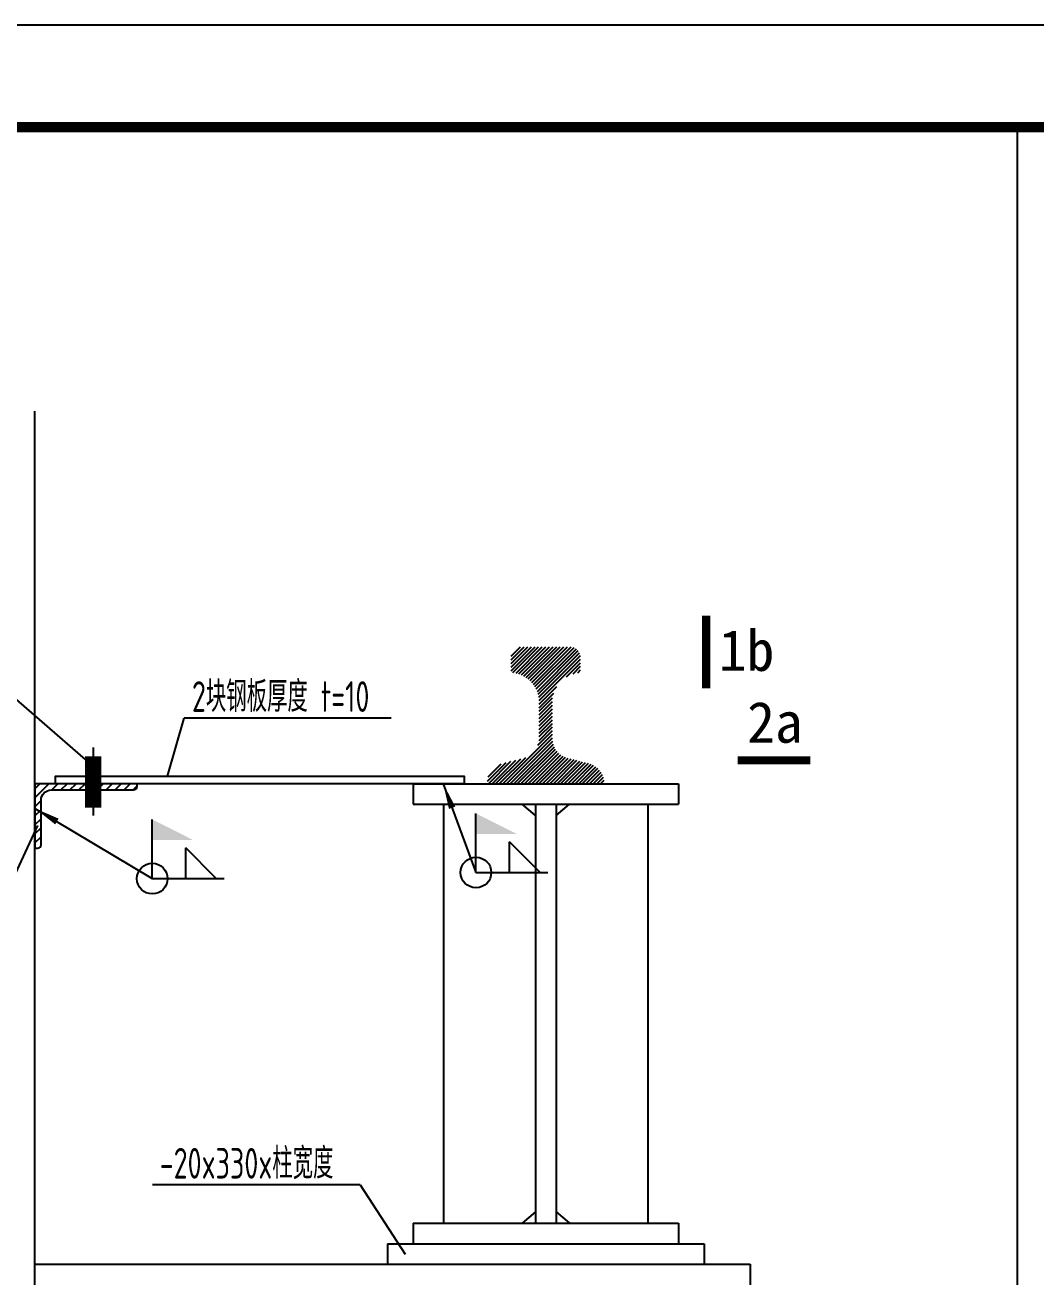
# Model space of a CAD drawing. Extents: x -138012 to 2129925, y -311560 to 0.
# Drawn here: x 2111399 to 2121294, y -141659 to -129410 of the extents above; entities that cross this region are included whole.
import ezdxf

# ---------------------------------------------------------------- set-up
doc = ezdxf.new("R2010")
doc.units = 0
doc.header["$LTSCALE"] = 1000
doc.header["$MEASUREMENT"] = 0
doc.layers.get('0').update_dxf_attribs({"linetype": 'CONTINUOUS'})
for name, color, linetype in [('14', 2, 'CONTINUOUS'), ('COLU', 7, 'CONTINUOUS'), ('PUB_TEXT', 7, 'CONTINUOUS'), ('PUB_TITLE', 4, 'CONTINUOUS'), ('STEEL', 6, 'CONTINUOUS'), ('TEXT', 7, 'CONTINUOUS'), ('THIN', 7, 'CONTINUOUS'), ('柱子', 3, 'CONTINUOUS')]:
    doc.layers.add(name, color=color, linetype=linetype)
doc.styles.add('H1', font='')
doc.styles.add('TSSD_Dimension', font='tssdeng.shx', dxfattribs={"width": 0.7, "bigfont": 'hztxt.shx'})
doc.styles.add('TSSD_REIN', font='tssdeng.shx', dxfattribs={"width": 0.7, "bigfont": 'tssdchn.shx'})
doc.styles.get('H1').set_extended_font_data('SimSun')
doc.dimstyles.new('TSAN_100_100', dxfattribs={"dimtxt": 300, "dimasz": 100, "dimexe": 250, "dimexo": 250, "dimgap": 100, "dimtad": 2, "dimzin": 0, "dimdsep": 46, "dimtxsty": 'TSSD_Dimension', "dimblk": '_tsdba', "dimcen": 0, "dimclrt": 7, "dimadec": 0, "dimazin": 0, "dimtfac": 1, "dimtdec": 0, "dimtix": 1, "dimtmove": 2, "dimatfit": 3, "dimldrblk": '_tsdba', "dimfxl": 0, "dimtolj": 1, "dimtzin": 0, "dimarcsym": 0})

# ---------------------------------------------------------------- blocks, each defined once
blk = doc.blocks.new('_tsdba')
blk.add_lwpolyline([(0, 0, 0, 0.658, 0), (-2.5, 0, 0.658, 0.658, 0)], format="xyseb")
blk = doc.blocks.new('A$C09065853')
h = blk.add_hatch()
h.set_pattern_fill('ANSI31', color=8, scale=100, style=0)
h.set_pattern_definition([(45, (-14064.265, -8087.625), (-8.838835, 8.838835), [])])
h.paths.add_polyline_path([(252.5, 415.8), (252.5, 223.4, -0.341761), (177.6, 126.6), (74.7, 99.9, 0.2722), (0, 25), (0, 0), (570, 0), (570, 25, 0.2722), (495.3, 99.9), (392.4, 126.6, -0.341761), (317.5, 223.4), (317.5, 415.8, -0.364443), (455, 545), (455, 620, 0.414214), (405, 670), (165, 670, 0.414214), (115, 620), (115, 545, -0.364443)])

msp = doc.modelspace()

# ---------------------------------------------------------------- hatches: boundary and pattern name
h = msp.add_hatch()
h.set_pattern_fill('ANSI31', color=250, scale=500, style=0)
h.set_pattern_definition([(45, (1946301.24, -39917.376), (-44.194174, 44.194174), [])])
h.paths.add_polyline_path([(2111556.767, -136993.569, -0.414213562), (2111656.767, -136893.569), (2112463.433, -136893.569, 0.414213562), (2112496.767, -136860.235), (2112496.767, -136833.569), (2111696.767, -136833.569), (2111696.767, -136833.569), (2111496.767, -136833.569), (2111496.767, -137463.569), (2111523.433, -137463.569, 0.414213562), (2111556.767, -137430.235)])

# ---------------------------------------------------------------- linework, layer by layer
msp.add_line((2114679.554, -140756.107, -910.14), (2115120.49, -141435.81))
at = {"const_width": 80}
for points in [[(2118066.914, -135900.498), (2118066.914, -135189.498)], [(2119087.099, -136603.654), (2118376.099, -136603.654)]]:
    msp.add_lwpolyline(points, dxfattribs=at)
at = {"elevation": -490}
msp.add_lwpolyline([(2115696.866, -136833.569), (2111696.767, -136833.569), (2111696.767, -136758.569), (2115696.866, -136758.569)], close=True, dxfattribs=at)
at = {"layer": '14'}
for p, q in [((2115196.765, -136833.569, -490), (2115196.765, -137033.569, -490)), ((2115196.765, -136833.569, -490), (2117796.765, -136833.569, -490)), ((2117796.765, -136833.569, -490), (2117796.765, -137033.569, -490)), ((2115196.765, -137033.569, -490), (2116396.765, -137033.569, -490)), ((2115496.765, -137033.569, -490), (2115496.765, -141133.569, -490)), ((2116396.765, -137144.63, -490), (2116266.307, -137033.569, -490)), ((2116396.765, -137033.569, -490), (2117796.765, -137033.569, -490)), ((2116396.765, -137033.569, -490), (2116396.765, -141133.569, -490)), ((2116596.765, -137144.63, -490), (2116727.223, -137033.569, -490)), ((2116596.765, -137033.569, -490), (2116596.765, -141133.569, -490)), ((2117496.765, -137033.569, -490), (2117496.765, -141133.569, -490)), ((2116396.765, -141022.507, -490), (2116266.307, -141133.569, -490)), ((2116596.765, -141022.507, -490), (2116727.223, -141133.569, -490)), ((2115196.765, -141133.569, -490), (2115196.765, -141333.569, -490)), ((2115196.765, -141133.569, -490), (2116396.765, -141133.569, -490)), ((2116396.765, -141133.569, -490), (2117796.765, -141133.569, -490)), ((2117796.765, -141133.569, -490), (2117796.765, -141333.569, -490)), ((2114946.765, -141333.569, -490), (2114946.765, -141533.569, -490)), ((2114946.765, -141333.569, -490), (2118046.765, -141333.569, -490)), ((2118046.765, -141333.569, -490), (2118046.765, -141533.569, -490)), ((2111496.767, -141533.569), (2118496.763, -141533.569)), ((2118496.763, -141533.569), (2118496.763, -145533.569))]:
    msp.add_line(p, q, dxfattribs=at)
at = {"layer": 'COLU', "linetype": 'Continuous'}
msp.add_lwpolyline([(2096161.046, -130409.95), (2121109.041, -130409.95), (2121109.041, -185669.024), (2096161.046, -185669.024)], close=True, dxfattribs=at)
at = {"layer": 'PUB_TITLE'}
msp.add_lwpolyline([(2045824.534, -188809.95), (2129924.534, -188809.95), (2129924.534, -129409.95), (2045824.534, -129409.95)], close=True, dxfattribs=at)
at = {"layer": 'PUB_TITLE', "const_width": 100}
msp.add_lwpolyline([(2048324.534, -187809.95), (2128924.534, -187809.95), (2128924.534, -130409.95), (2048324.534, -130409.95)], close=True, dxfattribs=at)
at = {"layer": 'STEEL'}
msp.add_lwpolyline([(2111496.767, -136833.569), (2111496.767, -137463.569), (2111523.433, -137463.569, 0.414213562), (2111556.767, -137430.235), (2111556.767, -136993.569, -0.414213562), (2111656.767, -136893.569), (2112463.433, -136893.569, 0.414213562), (2112496.767, -136860.235), (2112496.767, -136833.569), (2111496.767, -136833.569)], format="xyb", dxfattribs=at)
at = {"layer": 'TEXT'}
for p, q in [((2112065.31, -136662.151), (2110995.137, -135732.847, 187.245)), ((2114982.403, -136189.797, -440.14), (2112956.066, -136189.799, 29.86)), ((2114982.417, -136189.804, -440.14), (2112956.08, -136189.804, 29.86)), ((2111522.045, -137241.138, 51.86), (2111162.59, -138018.872, 95.721)), ((2116140.108, -137701.462, -12), (2116140.108, -137401.462, -12)), ((2116440.108, -137701.462, -12), (2116140.108, -137401.462, -12)), ((2113271.638, -137761.466, -12), (2112971.638, -137461.466, -12)), ((2112971.638, -137761.466, -12), (2112971.638, -137461.466, -12)), ((2114679.554, -140756.107, -910.14), (2112645.413, -140756.107, -440.14))]:
    msp.add_line(p, q, dxfattribs=at)
at = {"layer": 'THIN'}
for p, q in [((2112792.181, -136758.564, -20), (2112956.066, -136189.799, 29.86)), ((2112792.195, -136758.569, -20), (2112956.08, -136189.804, 29.86)), ((2112644.679, -137761.466, -12), (2112644.679, -137183.28, -12)), ((2115813.15, -137701.462, -12), (2115813.15, -137123.276, -12)), ((2112644.679, -137761.466, -12), (2113348.08, -137761.466, -12)), ((2115813.15, -137701.462, -12), (2116516.55, -137701.462, -12))]:
    msp.add_line(p, q, dxfattribs=at)
at = {"layer": 'THIN', "color": 252}
msp.add_line((2112065.31, -136479.658), (2112065.31, -137143.82), dxfattribs=at)
at = {"layer": 'THIN', "const_width": 160, "elevation": 223.255}
msp.add_lwpolyline([(2112065.31, -136563.911), (2112065.31, -137065.991)], dxfattribs=at)
at = {"layer": 'THIN'}
for centre in [(2115813.15, -137701.462, -12), (2112644.679, -137761.466, -12)]:
    msp.add_circle(centre, 150, dxfattribs=at)
for points in [[(2112644.679, -137183.28, -12), (2112644.679, -137383.28, -12), (2113044.679, -137383.28, -12)], [(2115813.15, -137123.276, -12), (2115813.15, -137323.276, -12), (2116213.15, -137323.276, -12)]]:
    msp.add_solid(points, dxfattribs=at)
at = {"layer": '柱子'}
msp.add_line((2111496.767, -150650.321), (2111496.767, -133188.051), dxfattribs=at)

# ---------------------------------------------------------------- block references
at = {"xscale": 2, "yscale": 2, "zscale": 2}
msp.add_blockref('A$C09065853', (2115926.763, -136833.57, -490), dxfattribs=at)

# ---------------------------------------------------------------- texts
at = {"layer": 'PUB_TEXT', "style": 'H1'}
for s, p in [('1b', (2118189.143, -135728.186)), ('2a', (2118467.266, -136431.343))]:
    msp.add_text(s, height=400, dxfattribs=at).set_placement(p)
at = {"layer": 'TEXT', "style": 'TSSD_REIN', "width": 0.7}
for s, p in [('2块钢板厚度 t=10', (2113032.693, -136130.166, 29.86)), ('-20x330x柱宽度', (2112717.232, -140696.476, -440.14))]:
    msp.add_text(s, height=300, dxfattribs=at).set_placement(p)

# ---------------------------------------------------------------- leaders
at = {"layer": 'THIN'}
for points in [[(2115492.787, -136833.569, -482), (2115813.15, -137701.462, -482)], [(2111496.767, -137074.208, -482), (2112644.679, -137761.466, -482)]]:
    msp.add_leader(points, dimstyle='TSAN_100_100', dxfattribs=at)

doc.saveas('drawing.dxf')
